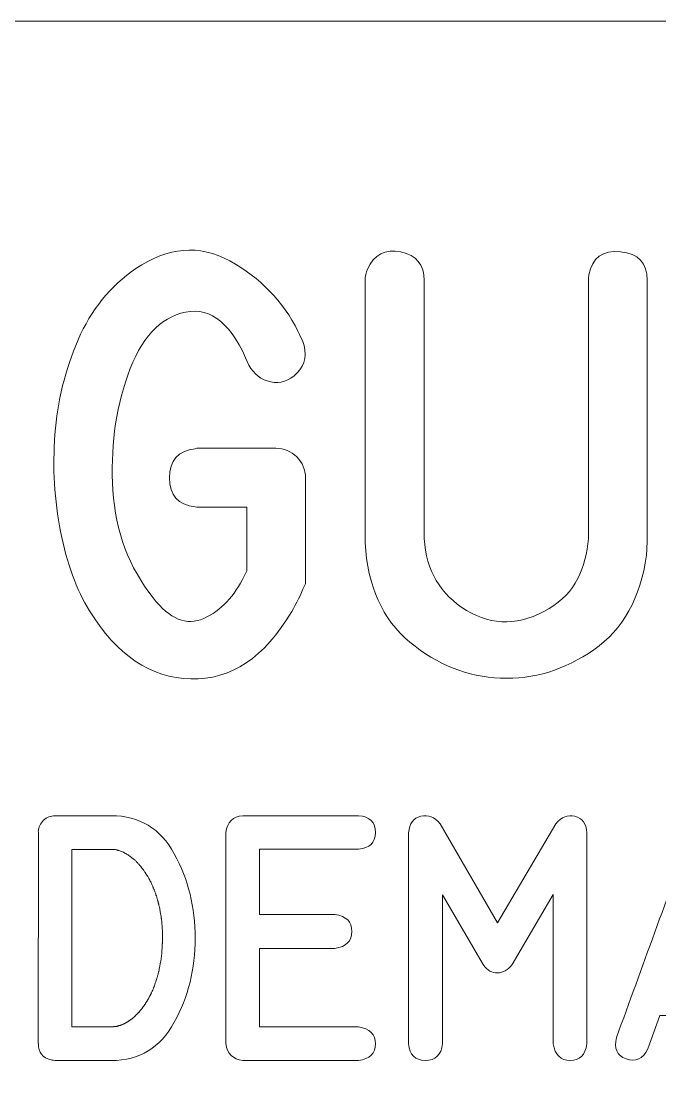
# Model space of a CAD drawing. Header units: millimetres. Extents: x -213 to 146, y -128 to 100.
# Drawn here: x -3.2 to 4.16, y -65.66 to -53.43 of the extents above; entities that cross this region are included whole.
import ezdxf

# ---------------------------------------------------------------- set-up
doc = ezdxf.new("R2010")
doc.units = ezdxf.units.MM
doc.header["$MEASUREMENT"] = 0
doc.layers.add('CUT', color=7, linetype='Continuous')
doc.layers.add('Engrave', color=7, linetype='Continuous')

msp = doc.modelspace()

# ---------------------------------------------------------------- linework, layer by layer
at = {"layer": 'CUT', "color": 250, "lineweight": 9}
msp.add_open_spline([(44.8641, -128.0302), (44.8641, -128.0302), (65.7599, -128.0302), (65.7599, -128.0302), (65.7599, -128.0302), (66.158, -128.03), (66.5397, -127.8716), (66.821, -127.5899), (66.821, -127.5899), (67.1023, -127.3083), (67.2602, -126.9283), (67.2599, -126.5302), (67.2599, -126.5302), (67.2599, -126.5302), (67.2599, -114.5427), (67.2599, -114.5427), (67.2599, -114.5427), (67.2589, -112.9524), (67.8897, -111.4269), (69.0135, -110.3017), (69.0135, -110.3017), (70.1373, -109.1764), (71.6696, -108.5437), (73.2599, -108.5427), (73.2599, -108.5427), (73.2599, -108.5427), (75.7224, -108.5427), (75.7224, -108.5427), (75.7224, -108.5427), (76.1205, -108.5425), (76.5022, -108.3841), (76.7835, -108.1024), (76.7835, -108.1024), (77.0648, -107.8208), (77.2227, -107.4408), (77.2224, -107.0427), (77.2224, -107.0427), (77.2224, -107.0427), (77.2224, -74.4177), (77.2224, -74.4177), (77.2224, -74.4177), (77.2222, -74.0196), (77.0638, -73.638), (76.7821, -73.3567), (76.7821, -73.3567), (76.5005, -73.0754), (76.1205, -72.9175), (75.7224, -72.9177), (75.7224, -72.9177), (75.7224, -72.9177), (73.2599, -72.9177), (73.2599, -72.9177), (73.2599, -72.9177), (71.6696, -72.9187), (70.1441, -72.288), (69.0189, -71.1642), (69.0189, -71.1642), (67.8937, -70.0404), (67.2609, -68.508), (67.2599, -66.9177), (67.2599, -66.9177), (67.2599, -66.9177), (67.2599, -54.9302), (67.2599, -54.9302), (67.2599, -54.9302), (67.2597, -54.5321), (67.1013, -54.1505), (66.8196, -53.8692), (66.8196, -53.8692), (66.538, -53.5879), (66.158, -53.43), (65.7599, -53.4302), (65.7599, -53.4302), (65.7599, -53.4302), (-55.7651, -53.4302), (-55.7651, -53.4302), (-55.7651, -53.4302), (-56.1631, -53.4305), (-56.5448, -53.5889), (-56.8261, -53.8705), (-56.8261, -53.8705), (-57.1074, -54.1522), (-57.2653, -54.5321), (-57.2651, -54.9302), (-57.2651, -54.9302), (-57.2651, -54.9302), (-57.2651, -66.9177), (-57.2651, -66.9177), (-57.2651, -66.9177), (-57.2641, -68.508), (-57.8948, -70.0336), (-59.0186, -71.1588), (-59.0186, -71.1588), (-60.1424, -72.284), (-61.6748, -72.9167), (-63.2651, -72.9177), (-63.2651, -72.9177), (-63.2651, -72.9177), (-65.7276, -72.9177), (-65.7276, -72.9177), (-65.7276, -72.9177), (-66.1256, -72.918), (-66.5073, -73.0764), (-66.7886, -73.358), (-66.7886, -73.358), (-67.0699, -73.6397), (-67.2278, -74.0196), (-67.2276, -74.4177), (-67.2276, -74.4177), (-67.2276, -74.4177), (-67.2276, -107.0427), (-67.2276, -107.0427), (-67.2276, -107.0427), (-67.2273, -107.4408), (-67.0689, -107.8225), (-66.7873, -108.1038), (-66.7873, -108.1038), (-66.5056, -108.3851), (-66.1256, -108.543), (-65.7276, -108.5427), (-65.7276, -108.5427), (-65.7276, -108.5427), (-63.2651, -108.5427), (-63.2651, -108.5427), (-63.2651, -108.5427), (-61.6748, -108.5417), (-60.1492, -109.1725), (-59.024, -110.2963), (-59.024, -110.2963), (-57.8988, -111.4201), (-57.2661, -112.9524), (-57.2651, -114.5427), (-57.2651, -114.5427), (-57.2651, -114.5427), (-57.2651, -126.5302), (-57.2651, -126.5302), (-57.2651, -126.5302), (-57.2648, -126.9283), (-57.1064, -127.31), (-56.8248, -127.5913), (-56.8248, -127.5913), (-56.5431, -127.8726), (-56.1631, -128.0305), (-55.7651, -128.0302), (-55.7651, -128.0302), (-55.7651, -128.0302), (44.8641, -128.0302), (44.8641, -128.0302)], degree=3, knots=[0, 0, 0, 0, 0.0263158, 0.0263158, 0.0263158, 0.0263158, 0.0526316, 0.0526316, 0.0526316, 0.0526316, 0.0789474, 0.0789474, 0.0789474, 0.0789474, 0.1052632, 0.1052632, 0.1052632, 0.1052632, 0.1315789, 0.1315789, 0.1315789, 0.1315789, 0.1578947, 0.1578947, 0.1578947, 0.1578947, 0.1842105, 0.1842105, 0.1842105, 0.1842105, 0.2105263, 0.2105263, 0.2105263, 0.2105263, 0.2368421, 0.2368421, 0.2368421, 0.2368421, 0.2631579, 0.2631579, 0.2631579, 0.2631579, 0.2894737, 0.2894737, 0.2894737, 0.2894737, 0.3157895, 0.3157895, 0.3157895, 0.3157895, 0.3421053, 0.3421053, 0.3421053, 0.3421053, 0.3684211, 0.3684211, 0.3684211, 0.3684211, 0.3947368, 0.3947368, 0.3947368, 0.3947368, 0.4210526, 0.4210526, 0.4210526, 0.4210526, 0.4473684, 0.4473684, 0.4473684, 0.4473684, 0.4736842, 0.4736842, 0.4736842, 0.4736842, 0.5, 0.5, 0.5, 0.5, 0.5263158, 0.5263158, 0.5263158, 0.5263158, 0.5526316, 0.5526316, 0.5526316, 0.5526316, 0.5789474, 0.5789474, 0.5789474, 0.5789474, 0.6052632, 0.6052632, 0.6052632, 0.6052632, 0.6315789, 0.6315789, 0.6315789, 0.6315789, 0.6578947, 0.6578947, 0.6578947, 0.6578947, 0.6842105, 0.6842105, 0.6842105, 0.6842105, 0.7105263, 0.7105263, 0.7105263, 0.7105263, 0.7368421, 0.7368421, 0.7368421, 0.7368421, 0.7631579, 0.7631579, 0.7631579, 0.7631579, 0.7894737, 0.7894737, 0.7894737, 0.7894737, 0.8157895, 0.8157895, 0.8157895, 0.8157895, 0.8421053, 0.8421053, 0.8421053, 0.8421053, 0.8684211, 0.8684211, 0.8684211, 0.8684211, 0.8947368, 0.8947368, 0.8947368, 0.8947368, 0.9210526, 0.9210526, 0.9210526, 0.9210526, 0.9473684, 0.9473684, 0.9473684, 0.9473684, 1, 1, 1, 1], dxfattribs=at)
at = {"layer": 'Engrave', "color": 240, "lineweight": 9}
for points, knots in [([(-1.1765, -59.031), (-1.1765, -59.031), (-1.1979, -59.0285), (-1.1979, -59.0285), (-1.1979, -59.0285), (-1.3947, -59.0046), (-1.4926, -58.8927), (-1.4926, -58.6935), (-1.4926, -58.6935), (-1.4926, -58.4943), (-1.3947, -58.3824), (-1.1979, -58.3585), (-1.1979, -58.3585), (-1.1979, -58.3585), (-1.1765, -58.3535), (-1.1765, -58.3535), (-1.1765, -58.3535), (-1.1765, -58.3535), (-1.1551, -58.3535), (-1.1551, -58.3535), (-1.1551, -58.3535), (-1.1551, -58.3535), (-0.2653, -58.3535), (-0.2653, -58.3535), (-0.2653, -58.3535), (-0.1715, -58.3535), (-0.0917, -58.3865), (-0.025, -58.4531), (-0.025, -58.4531), (0.0417, -58.5198), (0.0746, -58.6005), (0.0746, -58.6935), (0.0746, -58.6935), (0.0746, -58.6935), (0.0746, -59.9159), (0.0746, -59.9159), (0.0746, -59.9159), (0.0746, -59.9159), (0.0458, -59.9784), (0.0458, -59.9784), (0.0458, -59.9784), (0.0458, -59.9784), (0.0293, -60.0171), (0.0293, -60.0171), (0.0293, -60.0171), (0.0293, -60.0171), (0.0121, -60.0533), (0.0121, -60.0533), (0.0121, -60.0533), (0.0121, -60.0533), (-0.0069, -60.0895), (-0.0069, -60.0895), (-0.0069, -60.0895), (-0.0069, -60.0895), (-0.0266, -60.1258), (-0.0266, -60.1258), (-0.0266, -60.1258), (-0.0266, -60.1258), (-0.0431, -60.162), (-0.0431, -60.162), (-0.0431, -60.162), (-0.0431, -60.162), (-0.0628, -60.1982), (-0.0628, -60.1982), (-0.0628, -60.1982), (-0.0628, -60.1982), (-0.0842, -60.2344), (-0.0842, -60.2344), (-0.0842, -60.2344), (-0.3962, -60.7645), (-0.7839, -61.0238), (-1.2465, -61.0123), (-1.2465, -61.0123), (-1.7099, -60.9999), (-2.0985, -60.7382), (-2.4137, -60.227), (-2.4137, -60.227), (-2.5635, -59.9842), (-2.6738, -59.6804), (-2.7463, -59.3141), (-2.7463, -59.3141), (-2.8187, -58.9487), (-2.8409, -58.575), (-2.8113, -58.193), (-2.8113, -58.193), (-2.7825, -57.8111), (-2.6936, -57.4481), (-2.5454, -57.1032), (-2.5454, -57.1032), (-2.3964, -56.7583), (-2.1742, -56.4842), (-1.8787, -56.2817), (-1.8787, -56.2817), (-1.5083, -56.0307), (-1.1486, -56.0019), (-0.7979, -56.1936), (-0.7979, -56.1936), (-0.4472, -56.3863), (-0.1855, -56.6554), (-0.0118, -57.0028), (-0.0118, -57.0028), (-0.0118, -57.0028), (0.0071, -57.0415), (0.0071, -57.0415), (0.0071, -57.0415), (0.0071, -57.0415), (0.0219, -57.0752), (0.0219, -57.0752), (0.0219, -57.0752), (0.0219, -57.0752), (0.0409, -57.1114), (0.0409, -57.1114), (0.0409, -57.1114), (0.096, -57.2637), (0.0746, -57.3888), (-0.0217, -57.4851), (-0.0217, -57.4851), (-0.1147, -57.5765), (-0.2159, -57.6111), (-0.3254, -57.588), (-0.3254, -57.588), (-0.4349, -57.5642), (-0.5189, -57.5), (-0.5789, -57.3938), (-0.5789, -57.3938), (-0.7666, -56.9271), (-1.0086, -56.7237), (-1.3058, -56.7838), (-1.3058, -56.7838), (-1.6021, -56.8431), (-1.8243, -57.0859), (-1.9725, -57.5115), (-1.9725, -57.5115), (-2.1174, -57.923), (-2.1742, -58.3659), (-2.1437, -58.8392), (-2.1437, -58.8392), (-2.1133, -59.3125), (-1.9585, -59.7257), (-1.6803, -60.0772), (-1.6803, -60.0772), (-1.4893, -60.3233), (-1.2951, -60.4023), (-1.0967, -60.3143), (-1.0967, -60.3143), (-0.8991, -60.2254), (-0.7436, -60.0607), (-0.6292, -59.8195), (-0.6292, -59.8195), (-0.6292, -59.8195), (-0.6028, -59.7669), (-0.6028, -59.7669), (-0.6028, -59.7669), (-0.6028, -59.7669), (-0.6028, -59.031), (-0.6028, -59.031), (-0.6028, -59.031), (-0.6028, -59.031), (-1.1765, -59.031), (-1.1765, -59.031)], [0, 0, 0, 0, 0.0243902, 0.0243902, 0.0243902, 0.0243902, 0.0487805, 0.0487805, 0.0487805, 0.0487805, 0.0731707, 0.0731707, 0.0731707, 0.0731707, 0.097561, 0.097561, 0.097561, 0.097561, 0.1219512, 0.1219512, 0.1219512, 0.1219512, 0.1463415, 0.1463415, 0.1463415, 0.1463415, 0.1707317, 0.1707317, 0.1707317, 0.1707317, 0.195122, 0.195122, 0.195122, 0.195122, 0.2195122, 0.2195122, 0.2195122, 0.2195122, 0.2439024, 0.2439024, 0.2439024, 0.2439024, 0.2682927, 0.2682927, 0.2682927, 0.2682927, 0.2926829, 0.2926829, 0.2926829, 0.2926829, 0.3170732, 0.3170732, 0.3170732, 0.3170732, 0.3414634, 0.3414634, 0.3414634, 0.3414634, 0.3658537, 0.3658537, 0.3658537, 0.3658537, 0.3902439, 0.3902439, 0.3902439, 0.3902439, 0.4146341, 0.4146341, 0.4146341, 0.4146341, 0.4390244, 0.4390244, 0.4390244, 0.4390244, 0.4634146, 0.4634146, 0.4634146, 0.4634146, 0.4878049, 0.4878049, 0.4878049, 0.4878049, 0.5121951, 0.5121951, 0.5121951, 0.5121951, 0.5365854, 0.5365854, 0.5365854, 0.5365854, 0.5609756, 0.5609756, 0.5609756, 0.5609756, 0.5853659, 0.5853659, 0.5853659, 0.5853659, 0.6097561, 0.6097561, 0.6097561, 0.6097561, 0.6341463, 0.6341463, 0.6341463, 0.6341463, 0.6585366, 0.6585366, 0.6585366, 0.6585366, 0.6829268, 0.6829268, 0.6829268, 0.6829268, 0.7073171, 0.7073171, 0.7073171, 0.7073171, 0.7317073, 0.7317073, 0.7317073, 0.7317073, 0.7560976, 0.7560976, 0.7560976, 0.7560976, 0.7804878, 0.7804878, 0.7804878, 0.7804878, 0.804878, 0.804878, 0.804878, 0.804878, 0.8292683, 0.8292683, 0.8292683, 0.8292683, 0.8536585, 0.8536585, 0.8536585, 0.8536585, 0.8780488, 0.8780488, 0.8780488, 0.8780488, 0.902439, 0.902439, 0.902439, 0.902439, 0.9268293, 0.9268293, 0.9268293, 0.9268293, 0.9512195, 0.9512195, 0.9512195, 0.9512195, 1, 1, 1, 1]), ([(4.0125, -59.3923), (4.0125, -59.3923), (4.0125, -59.4409), (4.0125, -59.4409), (4.0125, -59.4409), (4.0075, -59.5216), (4.0042, -59.5693), (4.0034, -59.5858), (4.0034, -59.5858), (3.9359, -60.0772), (3.7334, -60.4402), (3.3976, -60.6748), (3.3976, -60.6748), (3.0617, -60.9086), (2.7028, -61.018), (2.3226, -61.0024), (2.3226, -61.0024), (1.9415, -60.9868), (1.5924, -60.8485), (1.2772, -60.5867), (1.2772, -60.5867), (0.9611, -60.3241), (0.7891, -59.9422), (0.7619, -59.4409), (0.7619, -59.4409), (0.7619, -59.4409), (0.7619, -59.3923), (0.7619, -59.3923), (0.7619, -59.3923), (0.7619, -59.3923), (0.7619, -56.4192), (0.7619, -56.4192), (0.7619, -56.4192), (0.7619, -56.3714), (0.771, -56.3278), (0.7882, -56.2891), (0.7882, -56.2891), (0.8656, -56.1204), (0.994, -56.0537), (1.1735, -56.0891), (1.1735, -56.0891), (1.3521, -56.1245), (1.4418, -56.2348), (1.4418, -56.4192), (1.4418, -56.4192), (1.4418, -56.4192), (1.4418, -59.3923), (1.4418, -59.3923), (1.4418, -59.3923), (1.4657, -59.7628), (1.6287, -60.0393), (1.9299, -60.2221), (1.9299, -60.2221), (2.232, -60.4056), (2.5489, -60.3974), (2.8815, -60.1982), (2.8815, -60.1982), (3.0313, -60.1101), (3.1408, -59.9957), (3.2107, -59.8558), (3.2107, -59.8558), (3.2807, -59.7158), (3.3218, -59.5611), (3.335, -59.3923), (3.335, -59.3923), (3.335, -59.3923), (3.335, -56.4192), (3.335, -56.4192), (3.335, -56.4192), (3.335, -56.3904), (3.3367, -56.369), (3.34, -56.3542), (3.34, -56.3542), (3.377, -56.1566), (3.498, -56.0669), (3.7038, -56.0866), (3.7038, -56.0866), (3.9096, -56.1056), (4.0125, -56.2167), (4.0125, -56.4192), (4.0125, -56.4192), (4.0125, -56.4192), (4.0125, -59.3923), (4.0125, -59.3923)], [0, 0, 0, 0, 0.0454545, 0.0454545, 0.0454545, 0.0454545, 0.0909091, 0.0909091, 0.0909091, 0.0909091, 0.1363636, 0.1363636, 0.1363636, 0.1363636, 0.1818182, 0.1818182, 0.1818182, 0.1818182, 0.2272727, 0.2272727, 0.2272727, 0.2272727, 0.2727273, 0.2727273, 0.2727273, 0.2727273, 0.3181818, 0.3181818, 0.3181818, 0.3181818, 0.3636364, 0.3636364, 0.3636364, 0.3636364, 0.4090909, 0.4090909, 0.4090909, 0.4090909, 0.4545455, 0.4545455, 0.4545455, 0.4545455, 0.5, 0.5, 0.5, 0.5, 0.5454545, 0.5454545, 0.5454545, 0.5454545, 0.5909091, 0.5909091, 0.5909091, 0.5909091, 0.6363636, 0.6363636, 0.6363636, 0.6363636, 0.6818182, 0.6818182, 0.6818182, 0.6818182, 0.7272727, 0.7272727, 0.7272727, 0.7272727, 0.7727273, 0.7727273, 0.7727273, 0.7727273, 0.8181818, 0.8181818, 0.8181818, 0.8181818, 0.8636364, 0.8636364, 0.8636364, 0.8636364, 0.9090909, 0.9090909, 0.9090909, 0.9090909, 1, 1, 1, 1]), ([(-2.8102, -62.5884), (-2.8102, -62.5884), (-2.1611, -62.5884), (-2.1611, -62.5884), (-2.1611, -62.5884), (-1.8385, -62.5884), (-1.5972, -62.7352), (-1.4363, -63.0291), (-1.4363, -63.0291), (-1.2754, -63.3231), (-1.195, -63.6467), (-1.195, -63.9995), (-1.195, -63.9995), (-1.195, -64.3523), (-1.2759, -64.6754), (-1.4368, -64.9694), (-1.4368, -64.9694), (-1.5981, -65.2634), (-1.8394, -65.4106), (-2.1611, -65.4106), (-2.1611, -65.4106), (-2.1611, -65.4106), (-2.8102, -65.4106), (-2.8102, -65.4106), (-2.8102, -65.4106), (-2.8102, -65.4106), (-2.8074, -65.4106), (-2.8074, -65.4106), (-2.8074, -65.4106), (-2.8074, -65.4106), (-2.8102, -65.4106), (-2.8102, -65.4106), (-2.8102, -65.4106), (-2.8404, -65.4059), (-2.8568, -65.4031), (-2.8596, -65.4021), (-2.8596, -65.4021), (-2.9551, -65.3796), (-3.0026, -65.317), (-3.0017, -65.2149), (-3.0017, -65.2149), (-3.0017, -65.2149), (-3.0031, -65.2149), (-3.0031, -65.2149), (-3.0031, -65.2149), (-3.0031, -65.2149), (-3.0017, -62.7813), (-3.0017, -62.7813), (-3.0017, -62.7813), (-3.0026, -62.7784), (-3.0031, -62.7747), (-3.0031, -62.7704), (-3.0031, -62.7704), (-3.0003, -62.7196), (-2.9805, -62.6768), (-2.9434, -62.6416), (-2.9434, -62.6416), (-2.9057, -62.6063), (-2.861, -62.5884), (-2.8088, -62.5884), (-2.8088, -62.5884), (-2.8088, -62.5884), (-2.8102, -62.5884), (-2.8102, -62.5884)], [0, 0, 0, 0, 0.0588235, 0.0588235, 0.0588235, 0.0588235, 0.1176471, 0.1176471, 0.1176471, 0.1176471, 0.1764706, 0.1764706, 0.1764706, 0.1764706, 0.2352941, 0.2352941, 0.2352941, 0.2352941, 0.2941176, 0.2941176, 0.2941176, 0.2941176, 0.3529412, 0.3529412, 0.3529412, 0.3529412, 0.4117647, 0.4117647, 0.4117647, 0.4117647, 0.4705882, 0.4705882, 0.4705882, 0.4705882, 0.5294118, 0.5294118, 0.5294118, 0.5294118, 0.5882353, 0.5882353, 0.5882353, 0.5882353, 0.6470588, 0.6470588, 0.6470588, 0.6470588, 0.7058824, 0.7058824, 0.7058824, 0.7058824, 0.7647059, 0.7647059, 0.7647059, 0.7647059, 0.8235294, 0.8235294, 0.8235294, 0.8235294, 0.8823529, 0.8823529, 0.8823529, 0.8823529, 1, 1, 1, 1]), ([(0.686, -62.9727), (0.686, -62.9727), (-0.4565, -62.9727), (-0.4565, -62.9727), (-0.4565, -62.9727), (-0.4565, -62.9727), (-0.4565, -63.7267), (-0.4565, -63.7267), (-0.4565, -63.7267), (-0.4565, -63.7267), (0.4146, -63.7267), (0.4146, -63.7267), (0.4146, -63.7267), (0.5449, -63.746), (0.6098, -63.8114), (0.6094, -63.9228), (0.6094, -63.9228), (0.6089, -64.0348), (0.544, -64.0997), (0.4146, -64.118), (0.4146, -64.118), (0.4146, -64.118), (-0.4565, -64.118), (-0.4565, -64.118), (-0.4565, -64.118), (-0.4565, -64.118), (-0.4565, -65.0235), (-0.4565, -65.0235), (-0.4565, -65.0235), (-0.4565, -65.0235), (0.686, -65.0235), (0.686, -65.0235), (0.686, -65.0235), (0.8154, -65.0428), (0.8803, -65.1072), (0.8803, -65.2177), (0.8803, -65.2177), (0.8803, -65.3278), (0.8154, -65.3923), (0.686, -65.4106), (0.686, -65.4106), (0.686, -65.4106), (-0.6479, -65.4106), (-0.6479, -65.4106), (-0.6479, -65.4106), (-0.7627, -65.396), (-0.8281, -65.3306), (-0.8436, -65.2149), (-0.8436, -65.2149), (-0.8436, -65.2149), (-0.8436, -62.7813), (-0.8436, -62.7813), (-0.8436, -62.7813), (-0.8262, -62.6599), (-0.7608, -62.5959), (-0.6479, -62.5884), (-0.6479, -62.5884), (-0.6479, -62.5884), (0.686, -62.5884), (0.686, -62.5884), (0.686, -62.5884), (0.8154, -62.5983), (0.8803, -62.6632), (0.8798, -62.7822), (0.8798, -62.7822), (0.8794, -62.9012), (0.8144, -62.9647), (0.686, -62.9727)], [0, 0, 0, 0, 0.0555556, 0.0555556, 0.0555556, 0.0555556, 0.1111111, 0.1111111, 0.1111111, 0.1111111, 0.1666667, 0.1666667, 0.1666667, 0.1666667, 0.2222222, 0.2222222, 0.2222222, 0.2222222, 0.2777778, 0.2777778, 0.2777778, 0.2777778, 0.3333333, 0.3333333, 0.3333333, 0.3333333, 0.3888889, 0.3888889, 0.3888889, 0.3888889, 0.4444444, 0.4444444, 0.4444444, 0.4444444, 0.5, 0.5, 0.5, 0.5, 0.5555556, 0.5555556, 0.5555556, 0.5555556, 0.6111111, 0.6111111, 0.6111111, 0.6111111, 0.6666667, 0.6666667, 0.6666667, 0.6666667, 0.7222222, 0.7222222, 0.7222222, 0.7222222, 0.7777778, 0.7777778, 0.7777778, 0.7777778, 0.8333333, 0.8333333, 0.8333333, 0.8333333, 0.8888889, 0.8888889, 0.8888889, 0.8888889, 1, 1, 1, 1]), ([(3.3178, -65.2177), (3.2975, -65.3462), (3.2326, -65.4106), (3.123, -65.4101), (3.123, -65.4101), (3.013, -65.4097), (2.9485, -65.3452), (2.9292, -65.2177), (2.9292, -65.2177), (2.9292, -65.2177), (2.9292, -63.4967), (2.9292, -63.4967), (2.9292, -63.4967), (2.9292, -63.4967), (2.4565, -64.3052), (2.4565, -64.3052), (2.4565, -64.3052), (2.4062, -64.3659), (2.3497, -64.3979), (2.2877, -64.4007), (2.2877, -64.4007), (2.2256, -64.4031), (2.1705, -64.3716), (2.1216, -64.3052), (2.1216, -64.3052), (2.1216, -64.3052), (1.6517, -63.5004), (1.6517, -63.5004), (1.6517, -63.5004), (1.6517, -63.5004), (1.6531, -65.2177), (1.6531, -65.2177), (1.6531, -65.2177), (1.6386, -65.3452), (1.5722, -65.4092), (1.4542, -65.4087), (1.4542, -65.4087), (1.3361, -65.4082), (1.2726, -65.3443), (1.2632, -65.2177), (1.2632, -65.2177), (1.2632, -65.2177), (1.2632, -62.7841), (1.2632, -62.7841), (1.2632, -62.7841), (1.2707, -62.6782), (1.3168, -62.6152), (1.4024, -62.5945), (1.4024, -62.5945), (1.488, -62.5738), (1.5624, -62.603), (1.6259, -62.682), (1.6259, -62.682), (1.6259, -62.682), (2.2886, -63.8217), (2.2886, -63.8217), (2.2886, -63.8217), (2.2886, -63.8217), (2.9584, -62.682), (2.9584, -62.682), (2.9584, -62.682), (3.0214, -62.603), (3.0953, -62.5743), (3.1795, -62.5955), (3.1795, -62.5955), (3.2632, -62.6166), (3.3098, -62.6792), (3.3178, -62.7841), (3.3178, -62.7841), (3.3178, -62.7841), (3.3178, -65.2177), (3.3178, -65.2177)], [0, 0, 0, 0, 0.0526316, 0.0526316, 0.0526316, 0.0526316, 0.1052632, 0.1052632, 0.1052632, 0.1052632, 0.1578947, 0.1578947, 0.1578947, 0.1578947, 0.2105263, 0.2105263, 0.2105263, 0.2105263, 0.2631579, 0.2631579, 0.2631579, 0.2631579, 0.3157895, 0.3157895, 0.3157895, 0.3157895, 0.3684211, 0.3684211, 0.3684211, 0.3684211, 0.4210526, 0.4210526, 0.4210526, 0.4210526, 0.4736842, 0.4736842, 0.4736842, 0.4736842, 0.5263158, 0.5263158, 0.5263158, 0.5263158, 0.5789474, 0.5789474, 0.5789474, 0.5789474, 0.6315789, 0.6315789, 0.6315789, 0.6315789, 0.6842105, 0.6842105, 0.6842105, 0.6842105, 0.7368421, 0.7368421, 0.7368421, 0.7368421, 0.7894737, 0.7894737, 0.7894737, 0.7894737, 0.8421053, 0.8421053, 0.8421053, 0.8421053, 0.8947368, 0.8947368, 0.8947368, 0.8947368, 1, 1, 1, 1]), ([(3.6583, -65.1448), (3.805, -64.7394), (3.9523, -64.3344), (4.0995, -63.9299), (4.0995, -63.9299), (4.2472, -63.5254), (4.3949, -63.1204), (4.5426, -62.7154), (4.5426, -62.7154), (4.5731, -62.6317), (4.6333, -62.5893), (4.7232, -62.5884), (4.7232, -62.5884), (4.8135, -62.5875), (4.8742, -62.6298), (4.9052, -62.7154), (4.9052, -62.7154), (4.9052, -62.7154), (5.7886, -65.1514), (5.7886, -65.1514), (5.7886, -65.1514), (5.8158, -65.2812), (5.7763, -65.3645), (5.67, -65.4021), (5.67, -65.4021), (5.5633, -65.4402), (5.4814, -65.4012), (5.4231, -65.2864), (5.4231, -65.2864), (5.4231, -65.2864), (5.2815, -64.8923), (5.2815, -64.8923), (5.2815, -64.8923), (5.2815, -64.8923), (4.1583, -64.8923), (4.1583, -64.8923), (4.1583, -64.8923), (4.1583, -64.8923), (4.0205, -65.277), (4.0205, -65.277), (4.0205, -65.277), (3.9617, -65.3927), (3.8779, -65.4304), (3.7698, -65.3904), (3.7698, -65.3904), (3.6611, -65.3509), (3.6239, -65.2685), (3.6583, -65.1448)], [0, 0, 0, 0, 0.0769231, 0.0769231, 0.0769231, 0.0769231, 0.1538462, 0.1538462, 0.1538462, 0.1538462, 0.2307692, 0.2307692, 0.2307692, 0.2307692, 0.3076923, 0.3076923, 0.3076923, 0.3076923, 0.3846154, 0.3846154, 0.3846154, 0.3846154, 0.4615385, 0.4615385, 0.4615385, 0.4615385, 0.5384615, 0.5384615, 0.5384615, 0.5384615, 0.6153846, 0.6153846, 0.6153846, 0.6153846, 0.6923077, 0.6923077, 0.6923077, 0.6923077, 0.7692308, 0.7692308, 0.7692308, 0.7692308, 0.8461538, 0.8461538, 0.8461538, 0.8461538, 1, 1, 1, 1]), ([(-2.1611, -65.0221), (-2.1593, -65.0221), (-2.1574, -65.0221), (-2.1555, -65.0221), (-2.1555, -65.0221), (-2.1536, -65.0221), (-2.1513, -65.0221), (-2.1489, -65.0221), (-2.1489, -65.0221), (-2.147, -65.0221), (-2.1452, -65.0216), (-2.1437, -65.0211), (-2.1437, -65.0211), (-2.1423, -65.0207), (-2.1404, -65.0207), (-2.1376, -65.0207), (-2.1376, -65.0207), (-2.1357, -65.0207), (-2.1339, -65.0202), (-2.1315, -65.0197), (-2.1315, -65.0197), (-2.1292, -65.0193), (-2.1268, -65.0193), (-2.124, -65.0193), (-2.124, -65.0193), (-2.1221, -65.0193), (-2.1202, -65.0188), (-2.1183, -65.0188), (-2.1183, -65.0188), (-2.1165, -65.0183), (-2.1141, -65.0178), (-2.1113, -65.0178), (-2.1113, -65.0178), (-2.1099, -65.0178), (-2.108, -65.0178), (-2.1061, -65.0174), (-2.1061, -65.0174), (-2.1042, -65.0169), (-2.1019, -65.0164), (-2.0991, -65.0164), (-2.0991, -65.0164), (-2.0953, -65.0146), (-2.0915, -65.0136), (-2.0882, -65.0136), (-2.0882, -65.0136), (-2.0864, -65.0136), (-2.0845, -65.0131), (-2.0826, -65.0117), (-2.0826, -65.0117), (-2.0807, -65.0103), (-2.0784, -65.0089), (-2.0755, -65.0084), (-2.0755, -65.0084), (-2.0737, -65.0084), (-2.0718, -65.008), (-2.0694, -65.0075), (-2.0694, -65.0075), (-2.0671, -65.007), (-2.0647, -65.0066), (-2.0619, -65.0056), (-2.0619, -65.0056), (-2.06, -65.0056), (-2.0581, -65.0051), (-2.0563, -65.0042), (-2.0563, -65.0042), (-2.0544, -65.0033), (-2.0525, -65.0023), (-2.0497, -65.0014), (-2.0497, -65.0014), (-2.044, -64.9995), (-2.0398, -64.9976), (-2.037, -64.9957), (-2.037, -64.9957), (-2.0205, -64.9901), (-2.0158, -64.9887), (-2.0233, -64.9901), (-2.0233, -64.9901), (-2.0214, -64.9901), (-2.0196, -64.9896), (-2.0177, -64.9882), (-2.0177, -64.9882), (-2.0158, -64.9868), (-2.0134, -64.9859), (-2.0111, -64.9849), (-2.0111, -64.9849), (-2.0026, -64.9793), (-1.9989, -64.9769), (-1.9998, -64.9779), (-1.9998, -64.9779), (-1.9909, -64.9732), (-1.9862, -64.9708), (-1.9862, -64.9708), (-1.9862, -64.9708), (-1.9843, -64.9699), (-1.9824, -64.9689), (-1.9805, -64.9675), (-1.9805, -64.9675), (-1.9786, -64.9661), (-1.9763, -64.9647), (-1.9735, -64.9628), (-1.9735, -64.9628), (-1.9655, -64.9572), (-1.9612, -64.9543), (-1.9612, -64.9543), (-1.9612, -64.9543), (-1.9594, -64.9534), (-1.9575, -64.9525), (-1.9551, -64.9511), (-1.9551, -64.9511), (-1.9528, -64.9496), (-1.9504, -64.9482), (-1.9476, -64.9463), (-1.9476, -64.9463), (-1.9457, -64.9454), (-1.9438, -64.944), (-1.942, -64.9421), (-1.942, -64.9421), (-1.9401, -64.9402), (-1.9377, -64.9384), (-1.9349, -64.9365), (-1.9349, -64.9365), (-1.9335, -64.9355), (-1.9316, -64.9346), (-1.9297, -64.9332), (-1.9297, -64.9332), (-1.9278, -64.9318), (-1.9255, -64.9299), (-1.9227, -64.9285), (-1.9227, -64.9285), (-1.9208, -64.9266), (-1.9161, -64.9228), (-1.909, -64.9172), (-1.909, -64.9172), (-1.9015, -64.9097), (-1.8977, -64.9064), (-1.8977, -64.9064), (-1.8977, -64.9064), (-1.8959, -64.9045), (-1.8944, -64.9026), (-1.8926, -64.9007), (-1.8926, -64.9007), (-1.8907, -64.8988), (-1.8883, -64.8965), (-1.8855, -64.8937), (-1.8855, -64.8937), (-1.8836, -64.8918), (-1.8817, -64.8904), (-1.8799, -64.8885), (-1.8799, -64.8885), (-1.878, -64.8866), (-1.8761, -64.8843), (-1.8733, -64.8814), (-1.8733, -64.8814), (-1.8705, -64.8796), (-1.8662, -64.8758), (-1.8606, -64.8706), (-1.8606, -64.8706), (-1.8587, -64.8687), (-1.8568, -64.8669), (-1.8554, -64.865), (-1.8554, -64.865), (-1.8535, -64.8631), (-1.8512, -64.8607), (-1.8483, -64.8579), (-1.8483, -64.8579), (-1.8465, -64.856), (-1.8446, -64.8542), (-1.8427, -64.8518), (-1.8427, -64.8518), (-1.8408, -64.8495), (-1.8385, -64.8471), (-1.8361, -64.8443), (-1.8361, -64.8443), (-1.8248, -64.8297), (-1.8211, -64.825), (-1.8248, -64.8306), (-1.8248, -64.8306), (-1.8182, -64.8241), (-1.8145, -64.8189), (-1.8126, -64.8151), (-1.8126, -64.8151), (-1.8041, -64.8043), (-1.8004, -64.7991), (-1.8013, -64.8001), (-1.8013, -64.8001), (-1.7994, -64.7972), (-1.7976, -64.7949), (-1.7961, -64.7925), (-1.7961, -64.7925), (-1.7943, -64.7902), (-1.7919, -64.7878), (-1.7891, -64.785), (-1.7891, -64.785), (-1.7872, -64.7822), (-1.7858, -64.7794), (-1.7844, -64.7765), (-1.7844, -64.7765), (-1.783, -64.7737), (-1.7806, -64.7714), (-1.7783, -64.7685), (-1.7783, -64.7685), (-1.7773, -64.7657), (-1.7754, -64.7629), (-1.7731, -64.7596), (-1.7731, -64.7596), (-1.7707, -64.7563), (-1.7689, -64.7535), (-1.767, -64.7507), (-1.767, -64.7507), (-1.7613, -64.7431), (-1.758, -64.7375), (-1.7562, -64.7337), (-1.7562, -64.7337), (-1.7543, -64.7314), (-1.7524, -64.7281), (-1.751, -64.7248), (-1.751, -64.7248), (-1.7496, -64.722), (-1.7477, -64.7187), (-1.7449, -64.7159), (-1.7449, -64.7159), (-1.743, -64.7135), (-1.7416, -64.7102), (-1.7402, -64.7069), (-1.7402, -64.7069), (-1.7388, -64.7041), (-1.7369, -64.7008), (-1.7341, -64.698), (-1.7341, -64.698), (-1.7322, -64.6938), (-1.7293, -64.6876), (-1.7256, -64.6801), (-1.7256, -64.6801), (-1.7237, -64.6773), (-1.7223, -64.6745), (-1.7209, -64.6707), (-1.7209, -64.6707), (-1.7195, -64.667), (-1.7176, -64.6632), (-1.7148, -64.6594), (-1.7148, -64.6594), (-1.7129, -64.6566), (-1.711, -64.6538), (-1.7096, -64.6505), (-1.7096, -64.6505), (-1.7087, -64.6472), (-1.7063, -64.6439), (-1.7035, -64.6401), (-1.7035, -64.6401), (-1.7025, -64.6373), (-1.7016, -64.6345), (-1.7002, -64.6307), (-1.7002, -64.6307), (-1.6988, -64.627), (-1.6974, -64.6232), (-1.6955, -64.6194), (-1.6955, -64.6194), (-1.6927, -64.6152), (-1.6894, -64.6082), (-1.6856, -64.5987), (-1.6856, -64.5987), (-1.6767, -64.5762), (-1.6734, -64.5686), (-1.6762, -64.5771), (-1.6762, -64.5771), (-1.6753, -64.5743), (-1.6738, -64.5705), (-1.6724, -64.5668), (-1.6724, -64.5668), (-1.671, -64.5625), (-1.6696, -64.5583), (-1.6677, -64.555), (-1.6677, -64.555), (-1.6668, -64.5512), (-1.6658, -64.5475), (-1.6644, -64.5437), (-1.6644, -64.5437), (-1.663, -64.54), (-1.6611, -64.5362), (-1.6597, -64.5315), (-1.6597, -64.5315), (-1.6569, -64.523), (-1.6546, -64.516), (-1.6527, -64.5094), (-1.6527, -64.5094), (-1.6517, -64.5056), (-1.6508, -64.5019), (-1.6494, -64.4981), (-1.6494, -64.4981), (-1.648, -64.4948), (-1.6461, -64.4906), (-1.6442, -64.4859), (-1.6442, -64.4859), (-1.648, -64.4953), (-1.6456, -64.4873), (-1.6376, -64.4623), (-1.6376, -64.4623), (-1.6357, -64.4581), (-1.6329, -64.4501), (-1.6292, -64.4393), (-1.6292, -64.4393), (-1.6292, -64.4355), (-1.6287, -64.4313), (-1.6273, -64.4275), (-1.6273, -64.4275), (-1.6259, -64.4233), (-1.6245, -64.4191), (-1.6235, -64.4144), (-1.6235, -64.4144), (-1.6226, -64.4106), (-1.6216, -64.4068), (-1.6207, -64.4026), (-1.6207, -64.4026), (-1.6202, -64.3984), (-1.6188, -64.3941), (-1.6169, -64.3894), (-1.6169, -64.3894), (-1.6169, -64.3866), (-1.616, -64.3833), (-1.6146, -64.3791), (-1.6146, -64.3791), (-1.6132, -64.3749), (-1.6122, -64.3706), (-1.6113, -64.3659), (-1.6113, -64.3659), (-1.6103, -64.3598), (-1.6089, -64.3509), (-1.6071, -64.34), (-1.6071, -64.34), (-1.6071, -64.3363), (-1.6066, -64.3325), (-1.6052, -64.3283), (-1.6052, -64.3283), (-1.6038, -64.3241), (-1.6023, -64.3198), (-1.6019, -64.3151), (-1.6019, -64.3151), (-1.6019, -64.3114), (-1.6014, -64.3076), (-1.6005, -64.3034), (-1.6005, -64.3034), (-1.5995, -64.2991), (-1.5986, -64.2949), (-1.5976, -64.2902), (-1.5976, -64.2902), (-1.5967, -64.2836), (-1.5953, -64.2751), (-1.5934, -64.2638), (-1.5934, -64.2638), (-1.5934, -64.2606), (-1.5925, -64.2563), (-1.5911, -64.2516), (-1.5911, -64.2516), (-1.5901, -64.2469), (-1.5887, -64.2427), (-1.5878, -64.238), (-1.5878, -64.238), (-1.5878, -64.2314), (-1.5868, -64.2229), (-1.5849, -64.2116), (-1.5849, -64.2116), (-1.5849, -64.2079), (-1.5849, -64.2041), (-1.5845, -64.1999), (-1.5845, -64.1999), (-1.584, -64.1956), (-1.5831, -64.1909), (-1.5821, -64.1858), (-1.5821, -64.1858), (-1.5807, -64.1745), (-1.5798, -64.166), (-1.5798, -64.1594), (-1.5798, -64.1594), (-1.5788, -64.1528), (-1.5784, -64.1444), (-1.5784, -64.1331), (-1.5784, -64.1331), (-1.5774, -64.1265), (-1.5769, -64.1176), (-1.5769, -64.1058), (-1.5769, -64.1058), (-1.576, -64.0992), (-1.5755, -64.0903), (-1.5755, -64.0795), (-1.5755, -64.0795), (-1.5755, -64.0748), (-1.5751, -64.0705), (-1.5746, -64.0663), (-1.5746, -64.0663), (-1.5741, -64.0621), (-1.5737, -64.0574), (-1.5727, -64.0517), (-1.5727, -64.0517), (-1.5727, -64.0479), (-1.5722, -64.0442), (-1.5718, -64.04), (-1.5718, -64.04), (-1.5718, -64.0362), (-1.5713, -64.031), (-1.5713, -64.0258), (-1.5713, -64.0258), (-1.5713, -64.0221), (-1.5713, -64.0178), (-1.5713, -64.0131), (-1.5713, -64.0131), (-1.5713, -64.0089), (-1.5713, -64.0042), (-1.5713, -63.9995), (-1.5713, -63.9995), (-1.5713, -63.9948), (-1.5713, -63.9906), (-1.5713, -63.9863), (-1.5713, -63.9863), (-1.5713, -63.9821), (-1.5713, -63.9779), (-1.5713, -63.9732), (-1.5713, -63.9732), (-1.5713, -63.9689), (-1.5718, -63.9642), (-1.5718, -63.9605), (-1.5718, -63.9605), (-1.5722, -63.9562), (-1.5727, -63.9511), (-1.5727, -63.9459), (-1.5727, -63.9459), (-1.5727, -63.9421), (-1.5727, -63.9379), (-1.5727, -63.9332), (-1.5727, -63.9332), (-1.5727, -63.9289), (-1.5727, -63.9242), (-1.5727, -63.9195), (-1.5727, -63.9195), (-1.5727, -63.9139), (-1.5737, -63.905), (-1.5755, -63.8918), (-1.5755, -63.8918), (-1.5755, -63.881), (-1.576, -63.8725), (-1.5769, -63.8673), (-1.5769, -63.8673), (-1.5769, -63.8607), (-1.5779, -63.8513), (-1.5798, -63.8382), (-1.5798, -63.8382), (-1.5798, -63.8273), (-1.5802, -63.8189), (-1.5812, -63.8132), (-1.5812, -63.8132), (-1.5812, -63.8071), (-1.5817, -63.7982), (-1.5835, -63.7874), (-1.5835, -63.7874), (-1.5845, -63.7836), (-1.5854, -63.7794), (-1.5859, -63.7747), (-1.5859, -63.7747), (-1.5864, -63.7704), (-1.5864, -63.7657), (-1.5864, -63.761), (-1.5864, -63.761), (-1.5882, -63.7502), (-1.5901, -63.7413), (-1.592, -63.7347), (-1.592, -63.7347), (-1.5929, -63.7314), (-1.5939, -63.7272), (-1.5948, -63.7234), (-1.5948, -63.7234), (-1.5958, -63.7192), (-1.5962, -63.7149), (-1.5962, -63.7102), (-1.5962, -63.7102), (-1.5972, -63.7036), (-1.5986, -63.6952), (-1.6005, -63.6839), (-1.6005, -63.6839), (-1.6014, -63.6773), (-1.6023, -63.6688), (-1.6042, -63.6575), (-1.6042, -63.6575), (-1.608, -63.6467), (-1.6103, -63.6383), (-1.6113, -63.6331), (-1.6113, -63.6331), (-1.6132, -63.6218), (-1.6146, -63.6143), (-1.6155, -63.6096), (-1.6155, -63.6096), (-1.6174, -63.6058), (-1.6188, -63.602), (-1.6198, -63.5978), (-1.6198, -63.5978), (-1.6207, -63.5936), (-1.6212, -63.5893), (-1.6221, -63.5846), (-1.6221, -63.5846), (-1.623, -63.5809), (-1.6245, -63.5771), (-1.6263, -63.5729), (-1.6263, -63.5729), (-1.6282, -63.5686), (-1.6292, -63.5644), (-1.6292, -63.5597), (-1.6292, -63.5597), (-1.6376, -63.5352), (-1.64, -63.5273), (-1.6362, -63.5367), (-1.6362, -63.5367), (-1.6381, -63.5301), (-1.64, -63.5221), (-1.6428, -63.5131), (-1.6428, -63.5131), (-1.6447, -63.5103), (-1.6466, -63.507), (-1.648, -63.5028), (-1.648, -63.5028), (-1.6494, -63.4986), (-1.6503, -63.4948), (-1.6513, -63.491), (-1.6513, -63.491), (-1.6522, -63.4882), (-1.655, -63.4802), (-1.6597, -63.4675), (-1.6597, -63.4675), (-1.663, -63.4586), (-1.6658, -63.4511), (-1.6677, -63.4454), (-1.6677, -63.4454), (-1.6696, -63.4426), (-1.671, -63.4393), (-1.6724, -63.4351), (-1.6724, -63.4351), (-1.6738, -63.4308), (-1.6753, -63.4271), (-1.6762, -63.4233), (-1.6762, -63.4233), (-1.6781, -63.4209), (-1.68, -63.4177), (-1.6814, -63.4139), (-1.6814, -63.4139), (-1.6833, -63.4101), (-1.6847, -63.4064), (-1.6856, -63.4026), (-1.6856, -63.4026), (-1.6894, -63.3937), (-1.6927, -63.3866), (-1.6955, -63.3819), (-1.6955, -63.3819), (-1.6992, -63.373), (-1.7016, -63.3664), (-1.7035, -63.3626), (-1.7035, -63.3626), (-1.7072, -63.3537), (-1.7105, -63.3466), (-1.7134, -63.3424), (-1.7134, -63.3424), (-1.7152, -63.3396), (-1.7171, -63.3363), (-1.7185, -63.333), (-1.7185, -63.333), (-1.7204, -63.3302), (-1.7218, -63.3269), (-1.7228, -63.3241), (-1.7228, -63.3241), (-1.7284, -63.3151), (-1.7322, -63.3085), (-1.7341, -63.3048), (-1.7341, -63.3048), (-1.742, -63.2921), (-1.7458, -63.286), (-1.7449, -63.2869), (-1.7449, -63.2869), (-1.7477, -63.2841), (-1.7496, -63.2813), (-1.751, -63.278), (-1.751, -63.278), (-1.7524, -63.2747), (-1.7543, -63.2718), (-1.7562, -63.269), (-1.7562, -63.269), (-1.758, -63.2653), (-1.7613, -63.2601), (-1.767, -63.2526), (-1.767, -63.2526), (-1.7689, -63.2497), (-1.7707, -63.2469), (-1.7726, -63.2446), (-1.7726, -63.2446), (-1.7745, -63.2417), (-1.7759, -63.2389), (-1.7769, -63.2361), (-1.7769, -63.2361), (-1.7811, -63.2276), (-1.7891, -63.2173), (-1.7999, -63.2046), (-1.7999, -63.2046), (-1.8018, -63.2027), (-1.8093, -63.1924), (-1.822, -63.174), (-1.822, -63.174), (-1.8333, -63.1613), (-1.8413, -63.1519), (-1.8469, -63.1463), (-1.8469, -63.1463), (-1.8526, -63.1401), (-1.8606, -63.1312), (-1.8719, -63.1204), (-1.8719, -63.1204), (-1.8789, -63.1119), (-1.8869, -63.1044), (-1.8954, -63.0969), (-1.8954, -63.0969), (-1.9015, -63.0922), (-1.9104, -63.0856), (-1.9213, -63.0762), (-1.9213, -63.0762), (-1.9307, -63.0686), (-1.9391, -63.0621), (-1.9476, -63.0555), (-1.9476, -63.0555), (-1.9688, -63.0418), (-1.9772, -63.0357), (-1.9735, -63.0376), (-1.9735, -63.0376), (-1.9923, -63.0268), (-2.0003, -63.0216), (-1.9984, -63.0225), (-1.9984, -63.0225), (-1.9984, -63.0225), (-2.0069, -63.0183), (-2.0233, -63.0098), (-2.0233, -63.0098), (-2.0271, -63.0084), (-2.0356, -63.0051), (-2.0497, -63.0004), (-2.0497, -63.0004), (-2.0614, -62.9957), (-2.0704, -62.9924), (-2.0755, -62.9906), (-2.0755, -62.9906), (-2.0802, -62.9901), (-2.0845, -62.9887), (-2.0882, -62.9873), (-2.0882, -62.9873), (-2.0915, -62.9859), (-2.0953, -62.9844), (-2.0991, -62.9826), (-2.0991, -62.9826), (-2.1155, -62.9797), (-2.124, -62.9783), (-2.124, -62.9783), (-2.124, -62.9783), (-2.1296, -62.9774), (-2.1376, -62.9769), (-2.1489, -62.9769), (-2.1489, -62.9769), (-2.1513, -62.9769), (-2.1536, -62.9769), (-2.1555, -62.9769), (-2.1555, -62.9769), (-2.1574, -62.9769), (-2.1593, -62.9769), (-2.1611, -62.9769), (-2.1611, -62.9769), (-2.1611, -62.9769), (-2.616, -62.9769), (-2.616, -62.9769), (-2.616, -62.9769), (-2.616, -62.9769), (-2.616, -65.0221), (-2.616, -65.0221), (-2.616, -65.0221), (-2.616, -65.0221), (-2.616, -65.0221), (-2.616, -65.0221), (-2.616, -65.0221), (-2.616, -65.0221), (-2.1611, -65.0221), (-2.1611, -65.0221)], [0, 0, 0, 0, 0.005848, 0.005848, 0.005848, 0.005848, 0.0116959, 0.0116959, 0.0116959, 0.0116959, 0.0175439, 0.0175439, 0.0175439, 0.0175439, 0.0233918, 0.0233918, 0.0233918, 0.0233918, 0.0292398, 0.0292398, 0.0292398, 0.0292398, 0.0350877, 0.0350877, 0.0350877, 0.0350877, 0.0409357, 0.0409357, 0.0409357, 0.0409357, 0.0467836, 0.0467836, 0.0467836, 0.0467836, 0.0526316, 0.0526316, 0.0526316, 0.0526316, 0.0584795, 0.0584795, 0.0584795, 0.0584795, 0.0643275, 0.0643275, 0.0643275, 0.0643275, 0.0701754, 0.0701754, 0.0701754, 0.0701754, 0.0760234, 0.0760234, 0.0760234, 0.0760234, 0.0818713, 0.0818713, 0.0818713, 0.0818713, 0.0877193, 0.0877193, 0.0877193, 0.0877193, 0.0935673, 0.0935673, 0.0935673, 0.0935673, 0.0994152, 0.0994152, 0.0994152, 0.0994152, 0.1052632, 0.1052632, 0.1052632, 0.1052632, 0.1111111, 0.1111111, 0.1111111, 0.1111111, 0.1169591, 0.1169591, 0.1169591, 0.1169591, 0.122807, 0.122807, 0.122807, 0.122807, 0.128655, 0.128655, 0.128655, 0.128655, 0.1345029, 0.1345029, 0.1345029, 0.1345029, 0.1403509, 0.1403509, 0.1403509, 0.1403509, 0.1461988, 0.1461988, 0.1461988, 0.1461988, 0.1520468, 0.1520468, 0.1520468, 0.1520468, 0.1578947, 0.1578947, 0.1578947, 0.1578947, 0.1637427, 0.1637427, 0.1637427, 0.1637427, 0.1695906, 0.1695906, 0.1695906, 0.1695906, 0.1754386, 0.1754386, 0.1754386, 0.1754386, 0.1812865, 0.1812865, 0.1812865, 0.1812865, 0.1871345, 0.1871345, 0.1871345, 0.1871345, 0.1929825, 0.1929825, 0.1929825, 0.1929825, 0.1988304, 0.1988304, 0.1988304, 0.1988304, 0.2046784, 0.2046784, 0.2046784, 0.2046784, 0.2105263, 0.2105263, 0.2105263, 0.2105263, 0.2163743, 0.2163743, 0.2163743, 0.2163743, 0.2222222, 0.2222222, 0.2222222, 0.2222222, 0.2280702, 0.2280702, 0.2280702, 0.2280702, 0.2339181, 0.2339181, 0.2339181, 0.2339181, 0.2397661, 0.2397661, 0.2397661, 0.2397661, 0.245614, 0.245614, 0.245614, 0.245614, 0.251462, 0.251462, 0.251462, 0.251462, 0.2573099, 0.2573099, 0.2573099, 0.2573099, 0.2631579, 0.2631579, 0.2631579, 0.2631579, 0.2690058, 0.2690058, 0.2690058, 0.2690058, 0.2748538, 0.2748538, 0.2748538, 0.2748538, 0.2807018, 0.2807018, 0.2807018, 0.2807018, 0.2865497, 0.2865497, 0.2865497, 0.2865497, 0.2923977, 0.2923977, 0.2923977, 0.2923977, 0.2982456, 0.2982456, 0.2982456, 0.2982456, 0.3040936, 0.3040936, 0.3040936, 0.3040936, 0.3099415, 0.3099415, 0.3099415, 0.3099415, 0.3157895, 0.3157895, 0.3157895, 0.3157895, 0.3216374, 0.3216374, 0.3216374, 0.3216374, 0.3274854, 0.3274854, 0.3274854, 0.3274854, 0.3333333, 0.3333333, 0.3333333, 0.3333333, 0.3391813, 0.3391813, 0.3391813, 0.3391813, 0.3450292, 0.3450292, 0.3450292, 0.3450292, 0.3508772, 0.3508772, 0.3508772, 0.3508772, 0.3567251, 0.3567251, 0.3567251, 0.3567251, 0.3625731, 0.3625731, 0.3625731, 0.3625731, 0.3684211, 0.3684211, 0.3684211, 0.3684211, 0.374269, 0.374269, 0.374269, 0.374269, 0.380117, 0.380117, 0.380117, 0.380117, 0.3859649, 0.3859649, 0.3859649, 0.3859649, 0.3918129, 0.3918129, 0.3918129, 0.3918129, 0.3976608, 0.3976608, 0.3976608, 0.3976608, 0.4035088, 0.4035088, 0.4035088, 0.4035088, 0.4093567, 0.4093567, 0.4093567, 0.4093567, 0.4152047, 0.4152047, 0.4152047, 0.4152047, 0.4210526, 0.4210526, 0.4210526, 0.4210526, 0.4269006, 0.4269006, 0.4269006, 0.4269006, 0.4327485, 0.4327485, 0.4327485, 0.4327485, 0.4385965, 0.4385965, 0.4385965, 0.4385965, 0.4444444, 0.4444444, 0.4444444, 0.4444444, 0.4502924, 0.4502924, 0.4502924, 0.4502924, 0.4561404, 0.4561404, 0.4561404, 0.4561404, 0.4619883, 0.4619883, 0.4619883, 0.4619883, 0.4678363, 0.4678363, 0.4678363, 0.4678363, 0.4736842, 0.4736842, 0.4736842, 0.4736842, 0.4795322, 0.4795322, 0.4795322, 0.4795322, 0.4853801, 0.4853801, 0.4853801, 0.4853801, 0.4912281, 0.4912281, 0.4912281, 0.4912281, 0.497076, 0.497076, 0.497076, 0.497076, 0.502924, 0.502924, 0.502924, 0.502924, 0.5087719, 0.5087719, 0.5087719, 0.5087719, 0.5146199, 0.5146199, 0.5146199, 0.5146199, 0.5204678, 0.5204678, 0.5204678, 0.5204678, 0.5263158, 0.5263158, 0.5263158, 0.5263158, 0.5321637, 0.5321637, 0.5321637, 0.5321637, 0.5380117, 0.5380117, 0.5380117, 0.5380117, 0.5438596, 0.5438596, 0.5438596, 0.5438596, 0.5497076, 0.5497076, 0.5497076, 0.5497076, 0.5555556, 0.5555556, 0.5555556, 0.5555556, 0.5614035, 0.5614035, 0.5614035, 0.5614035, 0.5672515, 0.5672515, 0.5672515, 0.5672515, 0.5730994, 0.5730994, 0.5730994, 0.5730994, 0.5789474, 0.5789474, 0.5789474, 0.5789474, 0.5847953, 0.5847953, 0.5847953, 0.5847953, 0.5906433, 0.5906433, 0.5906433, 0.5906433, 0.5964912, 0.5964912, 0.5964912, 0.5964912, 0.6023392, 0.6023392, 0.6023392, 0.6023392, 0.6081871, 0.6081871, 0.6081871, 0.6081871, 0.6140351, 0.6140351, 0.6140351, 0.6140351, 0.619883, 0.619883, 0.619883, 0.619883, 0.625731, 0.625731, 0.625731, 0.625731, 0.6315789, 0.6315789, 0.6315789, 0.6315789, 0.6374269, 0.6374269, 0.6374269, 0.6374269, 0.6432749, 0.6432749, 0.6432749, 0.6432749, 0.6491228, 0.6491228, 0.6491228, 0.6491228, 0.6549708, 0.6549708, 0.6549708, 0.6549708, 0.6608187, 0.6608187, 0.6608187, 0.6608187, 0.6666667, 0.6666667, 0.6666667, 0.6666667, 0.6725146, 0.6725146, 0.6725146, 0.6725146, 0.6783626, 0.6783626, 0.6783626, 0.6783626, 0.6842105, 0.6842105, 0.6842105, 0.6842105, 0.6900585, 0.6900585, 0.6900585, 0.6900585, 0.6959064, 0.6959064, 0.6959064, 0.6959064, 0.7017544, 0.7017544, 0.7017544, 0.7017544, 0.7076023, 0.7076023, 0.7076023, 0.7076023, 0.7134503, 0.7134503, 0.7134503, 0.7134503, 0.7192982, 0.7192982, 0.7192982, 0.7192982, 0.7251462, 0.7251462, 0.7251462, 0.7251462, 0.7309942, 0.7309942, 0.7309942, 0.7309942, 0.7368421, 0.7368421, 0.7368421, 0.7368421, 0.7426901, 0.7426901, 0.7426901, 0.7426901, 0.748538, 0.748538, 0.748538, 0.748538, 0.754386, 0.754386, 0.754386, 0.754386, 0.7602339, 0.7602339, 0.7602339, 0.7602339, 0.7660819, 0.7660819, 0.7660819, 0.7660819, 0.7719298, 0.7719298, 0.7719298, 0.7719298, 0.7777778, 0.7777778, 0.7777778, 0.7777778, 0.7836257, 0.7836257, 0.7836257, 0.7836257, 0.7894737, 0.7894737, 0.7894737, 0.7894737, 0.7953216, 0.7953216, 0.7953216, 0.7953216, 0.8011696, 0.8011696, 0.8011696, 0.8011696, 0.8070175, 0.8070175, 0.8070175, 0.8070175, 0.8128655, 0.8128655, 0.8128655, 0.8128655, 0.8187135, 0.8187135, 0.8187135, 0.8187135, 0.8245614, 0.8245614, 0.8245614, 0.8245614, 0.8304094, 0.8304094, 0.8304094, 0.8304094, 0.8362573, 0.8362573, 0.8362573, 0.8362573, 0.8421053, 0.8421053, 0.8421053, 0.8421053, 0.8479532, 0.8479532, 0.8479532, 0.8479532, 0.8538012, 0.8538012, 0.8538012, 0.8538012, 0.8596491, 0.8596491, 0.8596491, 0.8596491, 0.8654971, 0.8654971, 0.8654971, 0.8654971, 0.871345, 0.871345, 0.871345, 0.871345, 0.877193, 0.877193, 0.877193, 0.877193, 0.8830409, 0.8830409, 0.8830409, 0.8830409, 0.8888889, 0.8888889, 0.8888889, 0.8888889, 0.8947368, 0.8947368, 0.8947368, 0.8947368, 0.9005848, 0.9005848, 0.9005848, 0.9005848, 0.9064327, 0.9064327, 0.9064327, 0.9064327, 0.9122807, 0.9122807, 0.9122807, 0.9122807, 0.9181287, 0.9181287, 0.9181287, 0.9181287, 0.9239766, 0.9239766, 0.9239766, 0.9239766, 0.9298246, 0.9298246, 0.9298246, 0.9298246, 0.9356725, 0.9356725, 0.9356725, 0.9356725, 0.9415205, 0.9415205, 0.9415205, 0.9415205, 0.9473684, 0.9473684, 0.9473684, 0.9473684, 0.9532164, 0.9532164, 0.9532164, 0.9532164, 0.9590643, 0.9590643, 0.9590643, 0.9590643, 0.9649123, 0.9649123, 0.9649123, 0.9649123, 0.9707602, 0.9707602, 0.9707602, 0.9707602, 0.9766082, 0.9766082, 0.9766082, 0.9766082, 0.9824561, 0.9824561, 0.9824561, 0.9824561, 0.9883041, 0.9883041, 0.9883041, 0.9883041, 1, 1, 1, 1])]:
    msp.add_open_spline(points, degree=3, knots=knots, dxfattribs=at)

doc.saveas('drawing.dxf')
